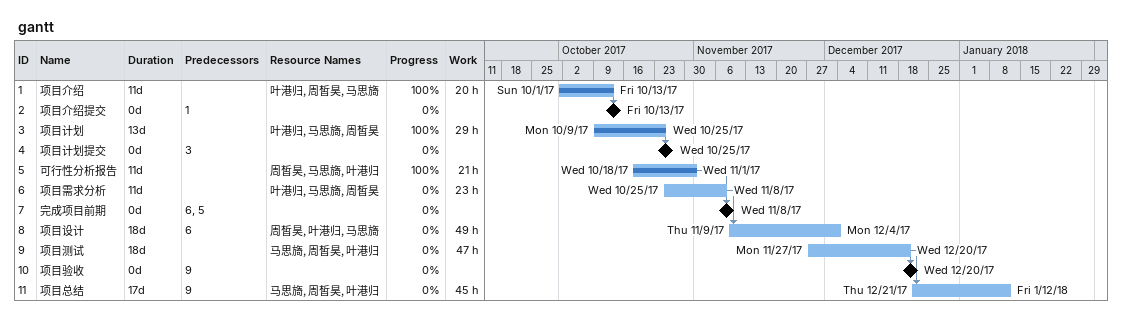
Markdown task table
gantt

| ID | Task | Duration | Start | Finish | Predecessors | Resources | % complete | Work (h) |
|---|---|---|---|---|---|---|---|---|
| 1 | 项目介绍 | 11d | 2017-10-01 | 2017-10-13 |  | 叶港归, 周皙昊, 马思旖 | 100 | 20 |
| 2 | 项目介绍提交 | 0d | 2017-10-13 | 2017-10-13 | 1 |  | 0 |  |
| 3 | 项目计划 | 13d | 2017-10-09 | 2017-10-25 |  | 叶港归, 马思旖, 周皙昊 | 100 | 29 |
| 4 | 项目计划提交 | 0d | 2017-10-25 | 2017-10-25 | 3 |  | 0 |  |
| 5 | 可行性分析报告 | 11d | 2017-10-18 | 2017-11-01 |  | 周皙昊, 马思旖, 叶港归 | 100 | 21 |
| 6 | 项目需求分析 | 11d | 2017-10-25 | 2017-11-08 |  | 叶港归, 马思旖, 周皙昊 | 0 | 23 |
| 7 | 完成项目前期 | 0d | 2017-11-08 | 2017-11-08 | 6, 5 |  | 0 |  |
| 8 | 项目设计 | 18d | 2017-11-09 | 2017-12-04 | 6 | 周皙昊, 叶港归, 马思旖 | 0 | 49 |
| 9 | 项目测试 | 18d | 2017-11-27 | 2017-12-20 |  | 马思旖, 周皙昊, 叶港归 | 0 | 47 |
| 10 | 项目验收 | 0d | 2017-12-20 | 2017-12-20 | 9 |  | 0 |  |
| 11 | 项目总结 | 17d | 2017-12-21 | 2018-01-12 | 9 | 马思旖, 周皙昊, 叶港归 | 0 | 45 |
